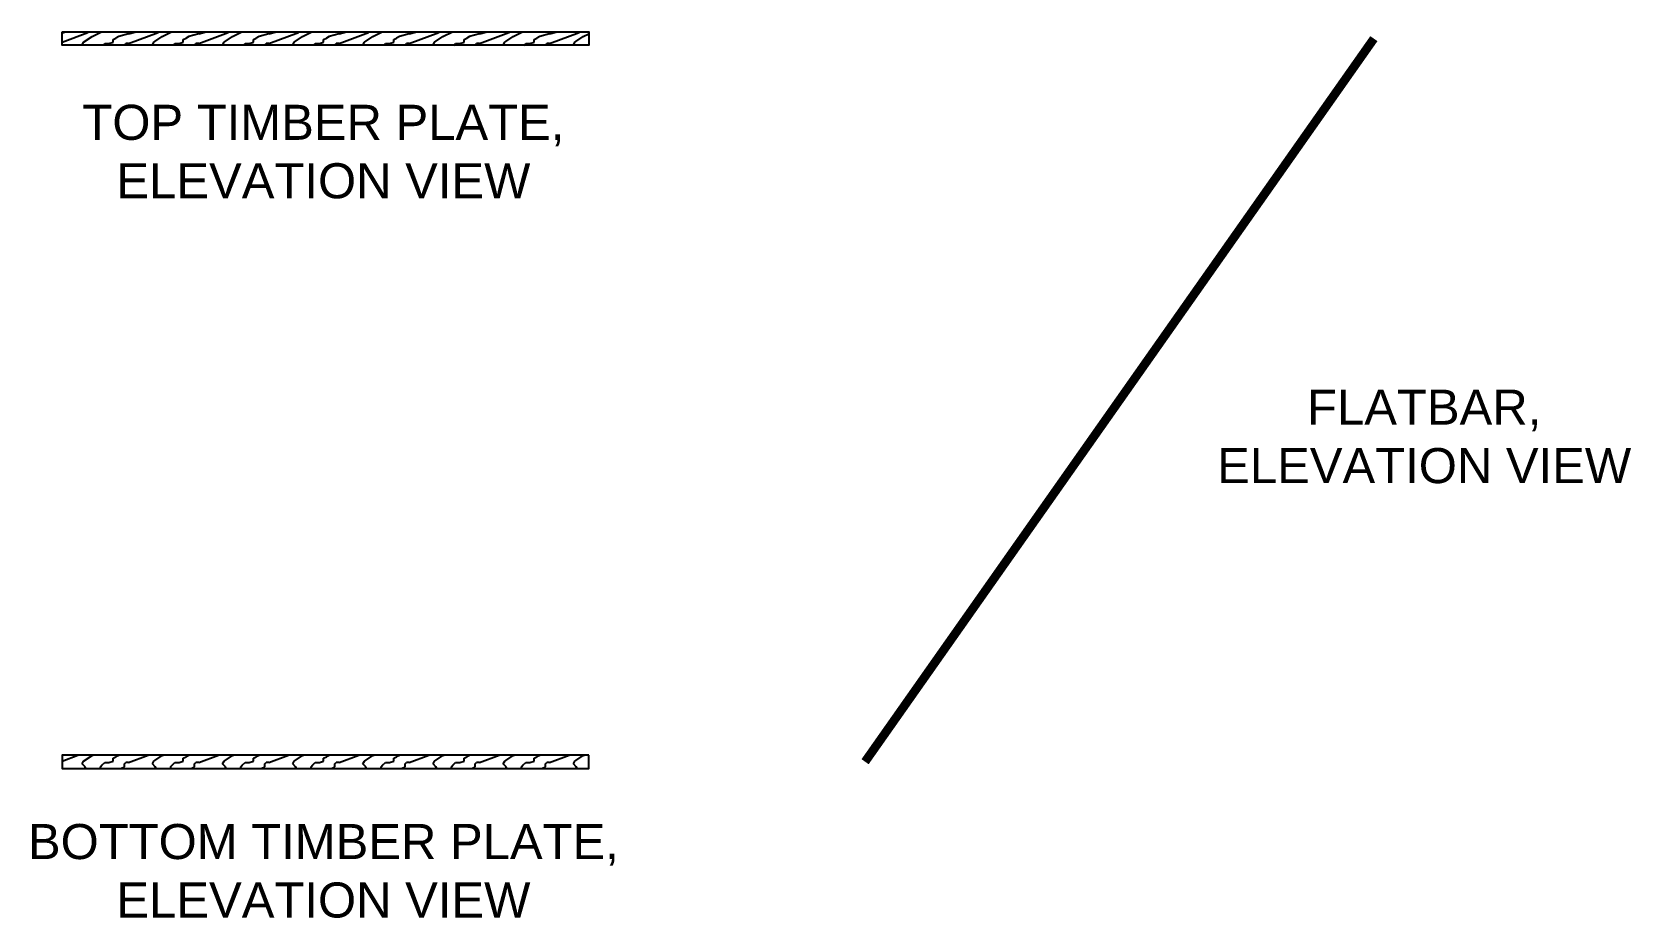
# Model space of a CAD drawing. Extents: x 6298 to 37851, y 8111 to 44134.
# Drawn here: x 12243 to 16800, y 8371 to 10898 of the extents above; entities that cross this region are included whole.
import ezdxf

# ---------------------------------------------------------------- set-up
doc = ezdxf.new("R2010")
doc.units = 0
doc.header["$MEASUREMENT"] = 0
for name, color, linetype in [('A-DIMENSIONS', 30, 'Continuous'), ('A-Hatch', 8, 'Continuous'), ('AR-Flatbar', 143, 'Continuous'), ('AR-Timber Plate', 3, 'Continuous')]:
    doc.layers.add(name, color=color, linetype=linetype)
doc.styles.get("Standard").update_dxf_attribs({"font": 'arial.ttf'})

msp = doc.modelspace()

# ---------------------------------------------------------------- hatches: boundary and pattern name
at = {"layer": 'A-Hatch'}
h = msp.add_hatch(dxfattribs=at)
h.set_pattern_fill('HWOD20E1', color=256, scale=4, pattern_type=2)
h.set_pattern_definition([(14.03624, (-147082.24, -20107.42), (2e-07, 200), [32.9848, -791.6363]), (14.03624, (-146882.24, -20107.42), (2e-07, 200), [32.9848, -791.6363]), (14.03624, (-146682.24, -20107.42), (2e-07, 200), [32.9848, -791.6363]), (14.03624, (-146482.24, -20107.42), (2e-07, 200), [32.9848, -791.6363]), (18.43495, (-147050.24, -20099.42), (3e-07, 200), [37.9473, -594.5082]), (18.43495, (-146850.24, -20099.42), (3e-07, 200), [37.9473, -594.5082]), (18.43495, (-146650.24, -20099.42), (3e-07, 200), [37.9473, -594.5082]), (21.80141, (-147014.24, -20087.42), (-5e-06, 200), [21.5407, -1055.4923]), (21.80141, (-146814.24, -20087.42), (-5e-06, 200), [21.5407, -1055.4923]), (21.80141, (-146614.24, -20087.42), (-5e-06, 200), [21.5407, -1055.4923]), (21.80141, (-146414.24, -20087.42), (-5e-06, 200), [21.5407, -1055.4923]), (21.80141, (-146214.24, -20087.42), (-5e-06, 200), [21.5407, -1055.4923]), (63.43495, (-146994.24, -20079.42), (-3e-06, 199.999995), [8.94427, -438.26932]), (90, (-146990.24, -20071.42), (-200, 1e-14), [8, -192]), (153.43495, (-146990.24, -20063.42), (1e-05, 200), [8.94427, -438.2693]), (153.43495, (-146790.24, -20063.42), (1e-05, 200), [8.94427, -438.2693]), (90, (-146998.24, -20059.42), (-200, 1e-14), [8, -192]), (45, (-146998.24, -20051.42), (1e-14, 200), [5.65685, -277.18585]), (45, (-146994.24, -20047.42), (1e-14, 200), [5.65685, -277.18585]), (90, (-146990.24, -20043.42), (-200, 1e-14), [4, -196]), (146.30994, (-146990.24, -20039.42), (-1e-05, 200), [14.4222, -706.68805]), (146.30994, (-146790.24, -20039.42), (-1e-05, 200), [14.4222, -706.68805]), (146.30994, (-146590.24, -20039.42), (-1e-05, 200), [14.4222, -706.68805]), (168.69008, (-147002.24, -20031.42), (-2e-05, 200), [20.3961, -999.4078]), (168.69008, (-146802.24, -20031.42), (-2e-05, 200), [20.3961, -999.4078]), (168.69008, (-146602.24, -20031.42), (-2e-05, 200), [20.3961, -999.4078]), (168.69008, (-146402.24, -20031.42), (-2e-05, 200), [20.3961, -999.4078]), (168.69008, (-146202.24, -20031.42), (-2e-05, 200), [20.3961, -999.4078]), (171.86989, (-147022.24, -20027.42), (2e-05, 200), [28.2843, -1385.9293]), (171.86989, (-146822.24, -20027.42), (2e-05, 200), [28.2843, -1385.9293]), (171.86989, (-146622.24, -20027.42), (2e-05, 200), [28.2843, -1385.9293]), (171.86989, (-146422.24, -20027.42), (2e-05, 200), [28.2843, -1385.9293]), (171.86989, (-146222.24, -20027.42), (2e-05, 200), [28.2843, -1385.9293]), (171.86989, (-146022.24, -20027.42), (2e-05, 200), [28.2843, -1385.9293]), (171.86989, (-145822.24, -20027.42), (2e-05, 200), [28.2843, -1385.9293]), (172.87498, (-147050.24, -20023.42), (-2e-06, 200), [32.249, -1580.2025]), (172.87498, (-146850.24, -20023.42), (-2e-06, 200), [32.249, -1580.2025]), (172.87498, (-146650.24, -20023.42), (-2e-06, 200), [32.249, -1580.2025]), (172.87498, (-146450.24, -20023.42), (-2e-06, 200), [32.249, -1580.2025]), (172.87498, (-146250.24, -20023.42), (-2e-06, 200), [32.249, -1580.2025]), (172.87498, (-146050.24, -20023.42), (-2e-06, 200), [32.249, -1580.2025]), (172.87498, (-145850.24, -20023.42), (-2e-06, 200), [32.249, -1580.2025]), (172.87498, (-145650.24, -20023.42), (-2e-06, 200), [32.249, -1580.2025]), (20.85446, (-147082.24, -20135.42), (-1e-06, 200), [89.889, -4404.552]), (20.85446, (-146882.24, -20135.42), (-1e-06, 200), [89.889, -4404.552]), (20.85446, (-146682.24, -20135.42), (-1e-06, 200), [89.889, -4404.552]), (20.85446, (-146482.24, -20135.42), (-1e-06, 200), [89.889, -4404.552]), (20.85446, (-146282.24, -20135.42), (-1e-06, 200), [89.889, -4404.552]), (20.85446, (-146082.24, -20135.42), (-1e-06, 200), [89.889, -4404.552]), (20.85446, (-145882.24, -20135.42), (-1e-06, 200), [89.889, -4404.552]), (20.85446, (-145682.24, -20135.42), (-1e-06, 200), [89.889, -4404.552]), (20.85446, (-145482.24, -20135.42), (-1e-06, 200), [89.889, -4404.552]), (20.85446, (-145282.24, -20135.42), (-1e-06, 200), [89.889, -4404.552]), (20.85446, (-145082.24, -20135.42), (-1e-06, 200), [89.889, -4404.552]), (20.85446, (-144882.24, -20135.42), (-1e-06, 200), [89.889, -4404.552]), (20.85446, (-144682.24, -20135.42), (-1e-06, 200), [89.889, -4404.552]), (20.85446, (-144482.24, -20135.42), (-1e-06, 200), [89.889, -4404.552]), (20.85446, (-144282.24, -20135.42), (-1e-06, 200), [89.889, -4404.552]), (20.85446, (-144082.24, -20135.42), (-1e-06, 200), [89.889, -4404.552]), (20.85446, (-143882.24, -20135.42), (-1e-06, 200), [89.889, -4404.552]), (20.85446, (-143682.24, -20135.42), (-1e-06, 200), [89.889, -4404.552]), (20.85446, (-143482.24, -20135.42), (-1e-06, 200), [89.889, -4404.552]), (20.85446, (-143282.24, -20135.42), (-1e-06, 200), [89.889, -4404.552]), (20.85446, (-143082.24, -20135.42), (-1e-06, 200), [89.889, -4404.552]), (23.96249, (-146998.24, -20103.42), (-7e-06, 200), [39.3954, -1930.376]), (23.96249, (-146798.24, -20103.42), (-7e-06, 200), [39.3954, -1930.376]), (23.96249, (-146598.24, -20103.42), (-7e-06, 200), [39.3954, -1930.376]), (23.96249, (-146398.24, -20103.42), (-7e-06, 200), [39.3954, -1930.376]), (23.96249, (-146198.24, -20103.42), (-7e-06, 200), [39.3954, -1930.376]), (23.96249, (-145998.24, -20103.42), (-7e-06, 200), [39.3954, -1930.376]), (23.96249, (-145798.24, -20103.42), (-7e-06, 200), [39.3954, -1930.376]), (23.96249, (-145598.24, -20103.42), (-7e-06, 200), [39.3954, -1930.376]), (23.96249, (-145398.24, -20103.42), (-7e-06, 200), [39.3954, -1930.376]), (63.43495, (-146962.24, -20087.42), (-3e-06, 199.999995), [8.94427, -438.26932]), (108.43495, (-146958.24, -20079.424), (-9e-06, 200.000005), [12.6491, -619.8064]), (108.43495, (-146962.24, -20067.424), (-9e-06, 200.000005), [12.6491, -619.8064]), (45, (-146966.24, -20055.42), (1e-14, 200), [16.97056, -265.87216]), (71.56505, (-146954.24, -20043.424), (6e-06, 200.000006), [12.6491, -619.8064]), (135, (-146950.24, -20031.42), (1e-14, 200), [11.3137, -271.529]), (143.1301, (-146958.24, -20023.42), (-5e-07, 200), [20, -980]), (143.1301, (-146758.24, -20023.42), (-5e-07, 200), [20, -980]), (143.1301, (-146558.24, -20023.42), (-5e-07, 200), [20, -980]), (143.1301, (-146358.24, -20023.42), (-5e-07, 200), [20, -980]), (170.53767, (-146974.24, -20011.42), (2e-05, 200), [24.331, -1192.2214]), (170.53767, (-146774.24, -20011.42), (2e-05, 200), [24.331, -1192.2214]), (170.53767, (-146574.24, -20011.42), (2e-05, 200), [24.331, -1192.2214]), (170.53767, (-146374.24, -20011.42), (2e-05, 200), [24.331, -1192.2214]), (170.53767, (-146174.24, -20011.42), (2e-05, 200), [24.331, -1192.2214]), (170.53767, (-145974.24, -20011.42), (2e-05, 200), [24.331, -1192.2214]), (161.56505, (-146998.24, -20007.42), (1e-05, 200), [37.9473, -594.5082]), (161.56505, (-146798.24, -20007.42), (1e-05, 200), [37.9473, -594.5082]), (161.56505, (-146598.24, -20007.42), (1e-05, 200), [37.9473, -594.5082]), (170.53767, (-147034.24, -19995.42), (2e-05, 200), [48.6621, -1167.8904]), (170.53767, (-146834.24, -19995.42), (2e-05, 200), [48.6621, -1167.8904]), (170.53767, (-146634.24, -19995.42), (2e-05, 200), [48.6621, -1167.8904]), (170.53767, (-146434.24, -19995.42), (2e-05, 200), [48.6621, -1167.8904]), (170.53767, (-146234.24, -19995.42), (2e-05, 200), [48.6621, -1167.8904]), (170.53767, (-146034.24, -19995.42), (2e-05, 200), [48.6621, -1167.8904]), (116.56505, (-147002.24, -20155.42), (-1e-05, 200.000006), [8.94427, -438.26932]), (135, (-147006.24, -20147.42), (1e-14, 200), [11.3137, -271.529]), (63.43495, (-147014.24, -20139.42), (-3e-06, 199.999995), [8.94427, -438.26932]), (33.69007, (-147010.24, -20131.42), (7e-06, 200), [28.8444, -692.2659]), (33.69007, (-146810.24, -20131.42), (7e-06, 200), [28.8444, -692.2659]), (33.69007, (-146610.24, -20131.42), (7e-06, 200), [28.8444, -692.2659]), (26.56505, (-146986.24, -20115.42), (4e-06, 200), [35.7771, -411.4365]), (26.56505, (-146786.24, -20115.42), (4e-06, 200), [35.7771, -411.4365]), (15.9454, (-146954.24, -20099.42), (-3e-07, 200), [29.1204, -1426.9015]), (15.9454, (-146754.24, -20099.42), (-3e-07, 200), [29.1204, -1426.9015]), (15.9454, (-146554.24, -20099.42), (-3e-07, 200), [29.1204, -1426.9015]), (15.9454, (-146354.24, -20099.42), (-3e-07, 200), [29.1204, -1426.9015]), (15.9454, (-146154.24, -20099.42), (-3e-07, 200), [29.1204, -1426.9015]), (15.9454, (-145954.24, -20099.42), (-3e-07, 200), [29.1204, -1426.9015]), (15.9454, (-145754.24, -20099.42), (-3e-07, 200), [29.1204, -1426.9015]), (8.1301, (-146926.24, -20091.42), (5e-07, 200), [28.2843, -1385.9293]), (8.1301, (-146726.24, -20091.42), (5e-07, 200), [28.2843, -1385.9293]), (8.1301, (-146526.24, -20091.42), (5e-07, 200), [28.2843, -1385.9293]), (8.1301, (-146326.24, -20091.42), (5e-07, 200), [28.2843, -1385.9293]), (8.1301, (-146126.24, -20091.42), (5e-07, 200), [28.2843, -1385.9293]), (8.1301, (-145926.24, -20091.42), (5e-07, 200), [28.2843, -1385.9293]), (8.1301, (-145726.24, -20091.42), (5e-07, 200), [28.2843, -1385.9293]), (14.03624, (-146898.24, -20087.42), (2e-07, 200), [16.4924, -808.1287]), (14.03624, (-146698.24, -20087.42), (2e-07, 200), [16.4924, -808.1287]), (14.03624, (-146498.24, -20087.42), (2e-07, 200), [16.4924, -808.1287]), (14.03624, (-146298.24, -20087.42), (2e-07, 200), [16.4924, -808.1287]), (270, (-147002.24, -20155.42), (200, 1e-14), [4, -196]), (164.74489, (-146882.24, -20019.42), (-4e-06, 200), [45.607, -2234.744]), (164.74489, (-146682.24, -20019.42), (-4e-06, 200), [45.607, -2234.744]), (164.74489, (-146482.24, -20019.42), (-4e-06, 200), [45.607, -2234.744]), (164.74489, (-146282.24, -20019.42), (-4e-06, 200), [45.607, -2234.744]), (164.74489, (-146082.24, -20019.42), (-4e-06, 200), [45.607, -2234.744]), (164.74489, (-145882.24, -20019.42), (-4e-06, 200), [45.607, -2234.744]), (164.74489, (-145682.24, -20019.42), (-4e-06, 200), [45.607, -2234.744]), (164.74489, (-145482.24, -20019.42), (-4e-06, 200), [45.607, -2234.744]), (164.74489, (-145282.24, -20019.42), (-4e-06, 200), [45.607, -2234.744]), (164.74489, (-145082.24, -20019.42), (-4e-06, 200), [45.607, -2234.744]), (164.74489, (-144882.24, -20019.42), (-4e-06, 200), [45.607, -2234.744]), (159.44395, (-146926.24, -20007.42), (-2e-05, 200), [34.176, -1674.6248]), (159.44395, (-146726.24, -20007.42), (-2e-05, 200), [34.176, -1674.6248]), (159.44395, (-146526.24, -20007.42), (-2e-05, 200), [34.176, -1674.6248]), (159.44395, (-146326.24, -20007.42), (-2e-05, 200), [34.176, -1674.6248]), (159.44395, (-146126.24, -20007.42), (-2e-05, 200), [34.176, -1674.6248]), (159.44395, (-145926.24, -20007.42), (-2e-05, 200), [34.176, -1674.6248]), (159.44395, (-145726.24, -20007.42), (-2e-05, 200), [34.176, -1674.6248]), (159.44395, (-145526.24, -20007.42), (-2e-05, 200), [34.176, -1674.6248]), (135, (-146958.24, -19995.42), (1e-14, 200), [11.3137, -271.529]), (90, (-146966.24, -19987.42), (-200, 1e-14), [8, -192]), (63.43495, (-146966.24, -19979.42), (-3e-06, 199.999995), [8.94427, -438.26932]), (90, (-146962.24, -19971.42), (-200, 1e-14), [8, -192]), (90, (-146962.24, -19963.42), (-200, 1e-14), [4, -196]), (9.46232, (-147082.24, -20083.42), (2e-06, 200), [24.331, -1192.2214]), (9.46232, (-146882.24, -20083.42), (2e-06, 200), [24.331, -1192.2214]), (9.46232, (-146682.24, -20083.42), (2e-06, 200), [24.331, -1192.2214]), (9.46232, (-146482.24, -20083.42), (2e-06, 200), [24.331, -1192.2214]), (9.46232, (-146282.24, -20083.42), (2e-06, 200), [24.331, -1192.2214]), (9.46232, (-146082.24, -20083.42), (2e-06, 200), [24.331, -1192.2214]), (21.80141, (-147058.24, -20079.42), (-5e-06, 200), [21.5407, -1055.4923]), (21.80141, (-146858.24, -20079.42), (-5e-06, 200), [21.5407, -1055.4923]), (21.80141, (-146658.24, -20079.42), (-5e-06, 200), [21.5407, -1055.4923]), (21.80141, (-146458.24, -20079.42), (-5e-06, 200), [21.5407, -1055.4923]), (21.80141, (-146258.24, -20079.42), (-5e-06, 200), [21.5407, -1055.4923]), (45, (-147038.24, -20071.42), (1e-14, 200), [11.3137, -271.529]), (108.43495, (-147030.24, -20063.424), (-9e-06, 200.000005), [12.6491, -619.8064]), (153.43495, (-147034.24, -20051.42), (1e-05, 200), [17.88854, -429.32504]), (153.43495, (-146834.24, -20051.42), (1e-05, 200), [17.88854, -429.32504]), (165.96376, (-147050.24, -20043.42), (5e-06, 200), [16.4924, -808.1287]), (165.96376, (-146850.24, -20043.42), (5e-06, 200), [16.4924, -808.1287]), (165.96376, (-146650.24, -20043.42), (5e-06, 200), [16.4924, -808.1287]), (165.96376, (-146450.24, -20043.42), (5e-06, 200), [16.4924, -808.1287]), (165.96376, (-147066.24, -20039.42), (5e-06, 200), [16.4924, -808.1287]), (165.96376, (-146866.24, -20039.42), (5e-06, 200), [16.4924, -808.1287]), (165.96376, (-146666.24, -20039.42), (5e-06, 200), [16.4924, -808.1287]), (165.96376, (-146466.24, -20039.42), (5e-06, 200), [16.4924, -808.1287]), (158.19859, (-146882.24, -19987.42), (-2e-05, 200), [21.5407, -1055.4923]), (158.19859, (-146682.24, -19987.42), (-2e-05, 200), [21.5407, -1055.4923]), (158.19859, (-146482.24, -19987.42), (-2e-05, 200), [21.5407, -1055.4923]), (158.19859, (-146282.24, -19987.42), (-2e-05, 200), [21.5407, -1055.4923]), (158.19859, (-146082.24, -19987.42), (-2e-05, 200), [21.5407, -1055.4923]), (153.43495, (-146902.24, -19979.42), (1e-05, 200), [8.94427, -438.2693]), (153.43495, (-146702.24, -19979.42), (1e-05, 200), [8.94427, -438.2693]), (135, (-146910.24, -19975.42), (1e-14, 200), [11.3137, -271.529]), (90, (-146918.24, -19967.42), (-200, 1e-14), [4, -196]), (45, (-146918.24, -19963.42), (1e-14, 200), [5.65685, -277.18585]), (165.96376, (-146882.24, -20035.42), (5e-06, 200), [32.9848, -791.6363]), (165.96376, (-146682.24, -20035.42), (5e-06, 200), [32.9848, -791.6363]), (165.96376, (-146482.24, -20035.42), (5e-06, 200), [32.9848, -791.6363]), (165.96376, (-146282.24, -20035.42), (5e-06, 200), [32.9848, -791.6363]), (161.56505, (-146914.24, -20027.42), (1e-05, 200), [25.2982, -607.1573]), (161.56505, (-146714.24, -20027.42), (1e-05, 200), [25.2982, -607.1573]), (161.56505, (-146514.24, -20027.42), (1e-05, 200), [25.2982, -607.1573]), (149.03624, (-146938.24, -20019.42), (1e-05, 200), [23.3238, -1142.8666]), (149.03624, (-146738.24, -20019.42), (1e-05, 200), [23.3238, -1142.8666]), (149.03624, (-146538.24, -20019.42), (1e-05, 200), [23.3238, -1142.8666]), (149.03624, (-146338.24, -20019.42), (1e-05, 200), [23.3238, -1142.8666]), (149.03624, (-146138.24, -20019.42), (1e-05, 200), [23.3238, -1142.8666]), (153.43495, (-146958.24, -20007.42), (1e-05, 200), [26.8328, -420.38077]), (153.43495, (-146758.24, -20007.42), (1e-05, 200), [26.8328, -420.38077]), (135, (-146982.24, -19995.42), (1e-14, 200), [11.3137, -271.529]), (153.43495, (-146990.24, -19987.42), (1e-05, 200), [8.94427, -438.2693]), (153.43495, (-146790.24, -19987.42), (1e-05, 200), [8.94427, -438.2693]), (108.43495, (-146998.24, -19983.424), (-9e-06, 200.000005), [12.6491, -619.8064]), (90, (-147002.24, -19971.42), (-200, 1e-14), [12, -188]), (195.94539, (-146882.24, -20107.42), (2e-05, 200), [29.1204, -1426.9015]), (195.94539, (-146682.24, -20107.42), (2e-05, 200), [29.1204, -1426.9015]), (195.94539, (-146482.24, -20107.42), (2e-05, 200), [29.1204, -1426.9015]), (195.94539, (-146282.24, -20107.42), (2e-05, 200), [29.1204, -1426.9015]), (195.94539, (-146082.24, -20107.42), (2e-05, 200), [29.1204, -1426.9015]), (195.94539, (-145882.24, -20107.42), (2e-05, 200), [29.1204, -1426.9015]), (195.94539, (-145682.24, -20107.42), (2e-05, 200), [29.1204, -1426.9015]), (206.56506, (-146910.24, -20115.42), (-3e-05, 200), [8.94427, -438.2693]), (206.56506, (-146710.24, -20115.42), (-3e-05, 200), [8.94427, -438.2693]), (180, (-146882.24, -20135.42), (-2e-14, -200), [8, -192]), (90, (-146962.24, -20159.42), (-200, 1e-14), [12, -188]), (45, (-146962.24, -20147.42), (1e-14, 200), [5.65685, -277.18585]), (45, (-146958.24, -20143.42), (1e-14, 200), [11.3137, -271.529]), (0, (-146950.24, -20135.42), (0, 200), [12, -188]), (18.43495, (-146938.24, -20135.42), (3e-07, 200), [12.6491, -619.8064]), (18.43495, (-146738.24, -20135.42), (3e-07, 200), [12.6491, -619.8064]), (18.43495, (-146538.24, -20135.42), (3e-07, 200), [12.6491, -619.8064]), (90, (-146926.24, -20131.42), (-200, 1e-14), [8, -192]), (26.56505, (-146926.24, -20123.42), (4e-06, 200), [8.94427, -438.2693]), (26.56505, (-146726.24, -20123.42), (4e-06, 200), [8.94427, -438.2693]), (45, (-146914.24, -20159.42), (1e-14, 200), [5.65685, -277.18585]), (26.56505, (-146910.24, -20155.42), (4e-06, 200), [8.94427, -438.2693]), (26.56505, (-146710.24, -20155.42), (4e-06, 200), [8.94427, -438.2693]), (26.56505, (-146902.24, -20151.42), (4e-06, 200), [8.94427, -438.2693]), (26.56505, (-146702.24, -20151.42), (4e-06, 200), [8.94427, -438.2693]), (90, (-146894.24, -20147.42), (-200, 1e-14), [4, -196]), (90, (-146894.24, -20143.42), (-200, 1e-14), [4, -196]), (45, (-146894.24, -20139.42), (1e-14, 200), [5.65685, -277.18585])])
h.paths.add_polyline_path([(13829.3, 10859.9), (12328.8, 10860), (12328.8, 10898), (13829.3, 10898.1)])
h = msp.add_hatch(dxfattribs=at)
h.set_pattern_fill('HWOD20E1', color=256, scale=4, pattern_type=2)
h.set_pattern_definition([(14.03624, (-147082.24, -22157.41), (2e-07, 200), [32.9848, -791.6363]), (14.03624, (-146882.24, -22157.41), (2e-07, 200), [32.9848, -791.6363]), (14.03624, (-146682.24, -22157.41), (2e-07, 200), [32.9848, -791.6363]), (14.03624, (-146482.24, -22157.41), (2e-07, 200), [32.9848, -791.6363]), (18.43495, (-147050.24, -22149.41), (3e-07, 200), [37.9473, -594.5082]), (18.43495, (-146850.24, -22149.41), (3e-07, 200), [37.9473, -594.5082]), (18.43495, (-146650.24, -22149.41), (3e-07, 200), [37.9473, -594.5082]), (21.80141, (-147014.24, -22137.41), (-5e-06, 200), [21.5407, -1055.4923]), (21.80141, (-146814.24, -22137.41), (-5e-06, 200), [21.5407, -1055.4923]), (21.80141, (-146614.24, -22137.41), (-5e-06, 200), [21.5407, -1055.4923]), (21.80141, (-146414.24, -22137.41), (-5e-06, 200), [21.5407, -1055.4923]), (21.80141, (-146214.24, -22137.41), (-5e-06, 200), [21.5407, -1055.4923]), (63.43495, (-146994.24, -22129.41), (-3e-06, 199.999995), [8.94427, -438.26932]), (90, (-146990.24, -22121.41), (-200, 1e-14), [8, -192]), (153.43495, (-146990.24, -22113.41), (1e-05, 200), [8.94427, -438.2693]), (153.43495, (-146790.24, -22113.41), (1e-05, 200), [8.94427, -438.2693]), (90, (-146998.24, -22109.41), (-200, 1e-14), [8, -192]), (45, (-146998.24, -22101.41), (1e-14, 200), [5.65685, -277.18585]), (45, (-146994.24, -22097.41), (1e-14, 200), [5.65685, -277.18585]), (90, (-146990.24, -22093.41), (-200, 1e-14), [4, -196]), (146.30994, (-146990.24, -22089.41), (-1e-05, 200), [14.4222, -706.68805]), (146.30994, (-146790.24, -22089.41), (-1e-05, 200), [14.4222, -706.68805]), (146.30994, (-146590.24, -22089.41), (-1e-05, 200), [14.4222, -706.68805]), (168.69008, (-147002.24, -22081.41), (-2e-05, 200), [20.3961, -999.4078]), (168.69008, (-146802.24, -22081.41), (-2e-05, 200), [20.3961, -999.4078]), (168.69008, (-146602.24, -22081.41), (-2e-05, 200), [20.3961, -999.4078]), (168.69008, (-146402.24, -22081.41), (-2e-05, 200), [20.3961, -999.4078]), (168.69008, (-146202.24, -22081.41), (-2e-05, 200), [20.3961, -999.4078]), (171.86989, (-147022.24, -22077.41), (2e-05, 200), [28.2843, -1385.9293]), (171.86989, (-146822.24, -22077.41), (2e-05, 200), [28.2843, -1385.9293]), (171.86989, (-146622.24, -22077.41), (2e-05, 200), [28.2843, -1385.9293]), (171.86989, (-146422.24, -22077.41), (2e-05, 200), [28.2843, -1385.9293]), (171.86989, (-146222.24, -22077.41), (2e-05, 200), [28.2843, -1385.9293]), (171.86989, (-146022.24, -22077.41), (2e-05, 200), [28.2843, -1385.9293]), (171.86989, (-145822.24, -22077.41), (2e-05, 200), [28.2843, -1385.9293]), (172.87498, (-147050.24, -22073.41), (-2e-06, 200), [32.249, -1580.2025]), (172.87498, (-146850.24, -22073.41), (-2e-06, 200), [32.249, -1580.2025]), (172.87498, (-146650.24, -22073.41), (-2e-06, 200), [32.249, -1580.2025]), (172.87498, (-146450.24, -22073.41), (-2e-06, 200), [32.249, -1580.2025]), (172.87498, (-146250.24, -22073.41), (-2e-06, 200), [32.249, -1580.2025]), (172.87498, (-146050.24, -22073.41), (-2e-06, 200), [32.249, -1580.2025]), (172.87498, (-145850.24, -22073.41), (-2e-06, 200), [32.249, -1580.2025]), (172.87498, (-145650.24, -22073.41), (-2e-06, 200), [32.249, -1580.2025]), (20.85446, (-147082.24, -22185.41), (-1e-06, 200), [89.889, -4404.552]), (20.85446, (-146882.24, -22185.41), (-1e-06, 200), [89.889, -4404.552]), (20.85446, (-146682.24, -22185.41), (-1e-06, 200), [89.889, -4404.552]), (20.85446, (-146482.24, -22185.41), (-1e-06, 200), [89.889, -4404.552]), (20.85446, (-146282.24, -22185.41), (-1e-06, 200), [89.889, -4404.552]), (20.85446, (-146082.24, -22185.41), (-1e-06, 200), [89.889, -4404.552]), (20.85446, (-145882.24, -22185.41), (-1e-06, 200), [89.889, -4404.552]), (20.85446, (-145682.24, -22185.41), (-1e-06, 200), [89.889, -4404.552]), (20.85446, (-145482.24, -22185.41), (-1e-06, 200), [89.889, -4404.552]), (20.85446, (-145282.24, -22185.41), (-1e-06, 200), [89.889, -4404.552]), (20.85446, (-145082.24, -22185.41), (-1e-06, 200), [89.889, -4404.552]), (20.85446, (-144882.24, -22185.41), (-1e-06, 200), [89.889, -4404.552]), (20.85446, (-144682.24, -22185.41), (-1e-06, 200), [89.889, -4404.552]), (20.85446, (-144482.24, -22185.41), (-1e-06, 200), [89.889, -4404.552]), (20.85446, (-144282.24, -22185.41), (-1e-06, 200), [89.889, -4404.552]), (20.85446, (-144082.24, -22185.41), (-1e-06, 200), [89.889, -4404.552]), (20.85446, (-143882.24, -22185.41), (-1e-06, 200), [89.889, -4404.552]), (20.85446, (-143682.24, -22185.41), (-1e-06, 200), [89.889, -4404.552]), (20.85446, (-143482.24, -22185.41), (-1e-06, 200), [89.889, -4404.552]), (20.85446, (-143282.24, -22185.41), (-1e-06, 200), [89.889, -4404.552]), (20.85446, (-143082.24, -22185.41), (-1e-06, 200), [89.889, -4404.552]), (23.96249, (-146998.24, -22153.41), (-7e-06, 200), [39.3954, -1930.376]), (23.96249, (-146798.24, -22153.41), (-7e-06, 200), [39.3954, -1930.376]), (23.96249, (-146598.24, -22153.41), (-7e-06, 200), [39.3954, -1930.376]), (23.96249, (-146398.24, -22153.41), (-7e-06, 200), [39.3954, -1930.376]), (23.96249, (-146198.24, -22153.41), (-7e-06, 200), [39.3954, -1930.376]), (23.96249, (-145998.24, -22153.41), (-7e-06, 200), [39.3954, -1930.376]), (23.96249, (-145798.24, -22153.41), (-7e-06, 200), [39.3954, -1930.376]), (23.96249, (-145598.24, -22153.41), (-7e-06, 200), [39.3954, -1930.376]), (23.96249, (-145398.24, -22153.41), (-7e-06, 200), [39.3954, -1930.376]), (63.43495, (-146962.24, -22137.41), (-3e-06, 199.999995), [8.94427, -438.26932]), (108.43495, (-146958.24, -22129.41), (-9e-06, 200.000005), [12.6491, -619.8064]), (108.43495, (-146962.24, -22117.41), (-9e-06, 200.000005), [12.6491, -619.8064]), (45, (-146966.24, -22105.41), (1e-14, 200), [16.97056, -265.87216]), (71.56505, (-146954.24, -22093.41), (6e-06, 200.000006), [12.6491, -619.8064]), (135, (-146950.24, -22081.41), (1e-14, 200), [11.3137, -271.529]), (143.1301, (-146958.24, -22073.41), (-5e-07, 200), [20, -980]), (143.1301, (-146758.24, -22073.41), (-5e-07, 200), [20, -980]), (143.1301, (-146558.24, -22073.41), (-5e-07, 200), [20, -980]), (143.1301, (-146358.24, -22073.41), (-5e-07, 200), [20, -980]), (170.53767, (-146974.24, -22061.41), (2e-05, 200), [24.331, -1192.2214]), (170.53767, (-146774.24, -22061.41), (2e-05, 200), [24.331, -1192.2214]), (170.53767, (-146574.24, -22061.41), (2e-05, 200), [24.331, -1192.2214]), (170.53767, (-146374.24, -22061.41), (2e-05, 200), [24.331, -1192.2214]), (170.53767, (-146174.24, -22061.41), (2e-05, 200), [24.331, -1192.2214]), (170.53767, (-145974.24, -22061.41), (2e-05, 200), [24.331, -1192.2214]), (161.56505, (-146998.24, -22057.41), (1e-05, 200), [37.9473, -594.5082]), (161.56505, (-146798.24, -22057.41), (1e-05, 200), [37.9473, -594.5082]), (161.56505, (-146598.24, -22057.41), (1e-05, 200), [37.9473, -594.5082]), (170.53767, (-147034.24, -22045.41), (2e-05, 200), [48.6621, -1167.8904]), (170.53767, (-146834.24, -22045.41), (2e-05, 200), [48.6621, -1167.8904]), (170.53767, (-146634.24, -22045.41), (2e-05, 200), [48.6621, -1167.8904]), (170.53767, (-146434.24, -22045.41), (2e-05, 200), [48.6621, -1167.8904]), (170.53767, (-146234.24, -22045.41), (2e-05, 200), [48.6621, -1167.8904]), (170.53767, (-146034.24, -22045.41), (2e-05, 200), [48.6621, -1167.8904]), (116.56505, (-147002.24, -22205.41), (-1e-05, 200.000006), [8.94427, -438.26932]), (135, (-147006.24, -22197.41), (1e-14, 200), [11.3137, -271.529]), (63.43495, (-147014.24, -22189.41), (-3e-06, 199.999995), [8.94427, -438.26932]), (33.69007, (-147010.24, -22181.41), (7e-06, 200), [28.8444, -692.2659]), (33.69007, (-146810.24, -22181.41), (7e-06, 200), [28.8444, -692.2659]), (33.69007, (-146610.24, -22181.41), (7e-06, 200), [28.8444, -692.2659]), (26.56505, (-146986.24, -22165.41), (4e-06, 200), [35.7771, -411.4365]), (26.56505, (-146786.24, -22165.41), (4e-06, 200), [35.7771, -411.4365]), (15.9454, (-146954.24, -22149.41), (-3e-07, 200), [29.1204, -1426.9015]), (15.9454, (-146754.24, -22149.41), (-3e-07, 200), [29.1204, -1426.9015]), (15.9454, (-146554.24, -22149.41), (-3e-07, 200), [29.1204, -1426.9015]), (15.9454, (-146354.24, -22149.41), (-3e-07, 200), [29.1204, -1426.9015]), (15.9454, (-146154.24, -22149.41), (-3e-07, 200), [29.1204, -1426.9015]), (15.9454, (-145954.24, -22149.41), (-3e-07, 200), [29.1204, -1426.9015]), (15.9454, (-145754.24, -22149.41), (-3e-07, 200), [29.1204, -1426.9015]), (8.1301, (-146926.24, -22141.41), (5e-07, 200), [28.2843, -1385.9293]), (8.1301, (-146726.24, -22141.41), (5e-07, 200), [28.2843, -1385.9293]), (8.1301, (-146526.24, -22141.41), (5e-07, 200), [28.2843, -1385.9293]), (8.1301, (-146326.24, -22141.41), (5e-07, 200), [28.2843, -1385.9293]), (8.1301, (-146126.24, -22141.41), (5e-07, 200), [28.2843, -1385.9293]), (8.1301, (-145926.24, -22141.41), (5e-07, 200), [28.2843, -1385.9293]), (8.1301, (-145726.24, -22141.41), (5e-07, 200), [28.2843, -1385.9293]), (14.03624, (-146898.24, -22137.41), (2e-07, 200), [16.4924, -808.1287]), (14.03624, (-146698.24, -22137.41), (2e-07, 200), [16.4924, -808.1287]), (14.03624, (-146498.24, -22137.41), (2e-07, 200), [16.4924, -808.1287]), (14.03624, (-146298.24, -22137.41), (2e-07, 200), [16.4924, -808.1287]), (270, (-147002.24, -22205.41), (200, 1e-14), [4, -196]), (164.74489, (-146882.24, -22069.41), (-4e-06, 200), [45.607, -2234.744]), (164.74489, (-146682.24, -22069.41), (-4e-06, 200), [45.607, -2234.744]), (164.74489, (-146482.24, -22069.41), (-4e-06, 200), [45.607, -2234.744]), (164.74489, (-146282.24, -22069.41), (-4e-06, 200), [45.607, -2234.744]), (164.74489, (-146082.24, -22069.41), (-4e-06, 200), [45.607, -2234.744]), (164.74489, (-145882.24, -22069.41), (-4e-06, 200), [45.607, -2234.744]), (164.74489, (-145682.24, -22069.41), (-4e-06, 200), [45.607, -2234.744]), (164.74489, (-145482.24, -22069.41), (-4e-06, 200), [45.607, -2234.744]), (164.74489, (-145282.24, -22069.41), (-4e-06, 200), [45.607, -2234.744]), (164.74489, (-145082.24, -22069.41), (-4e-06, 200), [45.607, -2234.744]), (164.74489, (-144882.24, -22069.41), (-4e-06, 200), [45.607, -2234.744]), (159.44395, (-146926.24, -22057.41), (-2e-05, 200), [34.176, -1674.6248]), (159.44395, (-146726.24, -22057.41), (-2e-05, 200), [34.176, -1674.6248]), (159.44395, (-146526.24, -22057.41), (-2e-05, 200), [34.176, -1674.6248]), (159.44395, (-146326.24, -22057.41), (-2e-05, 200), [34.176, -1674.6248]), (159.44395, (-146126.24, -22057.41), (-2e-05, 200), [34.176, -1674.6248]), (159.44395, (-145926.24, -22057.41), (-2e-05, 200), [34.176, -1674.6248]), (159.44395, (-145726.24, -22057.41), (-2e-05, 200), [34.176, -1674.6248]), (159.44395, (-145526.24, -22057.41), (-2e-05, 200), [34.176, -1674.6248]), (135, (-146958.24, -22045.41), (1e-14, 200), [11.3137, -271.529]), (90, (-146966.24, -22037.41), (-200, 1e-14), [8, -192]), (63.43495, (-146966.24, -22029.41), (-3e-06, 199.999995), [8.94427, -438.26932]), (90, (-146962.24, -22021.41), (-200, 1e-14), [8, -192]), (90, (-146962.24, -22013.41), (-200, 1e-14), [4, -196]), (9.46232, (-147082.24, -22133.41), (2e-06, 200), [24.331, -1192.2214]), (9.46232, (-146882.24, -22133.41), (2e-06, 200), [24.331, -1192.2214]), (9.46232, (-146682.24, -22133.41), (2e-06, 200), [24.331, -1192.2214]), (9.46232, (-146482.24, -22133.41), (2e-06, 200), [24.331, -1192.2214]), (9.46232, (-146282.24, -22133.41), (2e-06, 200), [24.331, -1192.2214]), (9.46232, (-146082.24, -22133.41), (2e-06, 200), [24.331, -1192.2214]), (21.80141, (-147058.24, -22129.41), (-5e-06, 200), [21.5407, -1055.4923]), (21.80141, (-146858.24, -22129.41), (-5e-06, 200), [21.5407, -1055.4923]), (21.80141, (-146658.24, -22129.41), (-5e-06, 200), [21.5407, -1055.4923]), (21.80141, (-146458.24, -22129.41), (-5e-06, 200), [21.5407, -1055.4923]), (21.80141, (-146258.24, -22129.41), (-5e-06, 200), [21.5407, -1055.4923]), (45, (-147038.24, -22121.41), (1e-14, 200), [11.3137, -271.529]), (108.43495, (-147030.24, -22113.41), (-9e-06, 200.000005), [12.6491, -619.8064]), (153.43495, (-147034.24, -22101.41), (1e-05, 200), [17.88854, -429.32504]), (153.43495, (-146834.24, -22101.41), (1e-05, 200), [17.88854, -429.32504]), (165.96376, (-147050.24, -22093.41), (5e-06, 200), [16.4924, -808.1287]), (165.96376, (-146850.24, -22093.41), (5e-06, 200), [16.4924, -808.1287]), (165.96376, (-146650.24, -22093.41), (5e-06, 200), [16.4924, -808.1287]), (165.96376, (-146450.24, -22093.41), (5e-06, 200), [16.4924, -808.1287]), (165.96376, (-147066.24, -22089.41), (5e-06, 200), [16.4924, -808.1287]), (165.96376, (-146866.24, -22089.41), (5e-06, 200), [16.4924, -808.1287]), (165.96376, (-146666.24, -22089.41), (5e-06, 200), [16.4924, -808.1287]), (165.96376, (-146466.24, -22089.41), (5e-06, 200), [16.4924, -808.1287]), (158.19859, (-146882.24, -22037.41), (-2e-05, 200), [21.5407, -1055.4923]), (158.19859, (-146682.24, -22037.41), (-2e-05, 200), [21.5407, -1055.4923]), (158.19859, (-146482.24, -22037.41), (-2e-05, 200), [21.5407, -1055.4923]), (158.19859, (-146282.24, -22037.41), (-2e-05, 200), [21.5407, -1055.4923]), (158.19859, (-146082.24, -22037.41), (-2e-05, 200), [21.5407, -1055.4923]), (153.43495, (-146902.24, -22029.41), (1e-05, 200), [8.94427, -438.2693]), (153.43495, (-146702.24, -22029.41), (1e-05, 200), [8.94427, -438.2693]), (135, (-146910.24, -22025.41), (1e-14, 200), [11.3137, -271.529]), (90, (-146918.24, -22017.41), (-200, 1e-14), [4, -196]), (45, (-146918.24, -22013.41), (1e-14, 200), [5.65685, -277.18585]), (165.96376, (-146882.24, -22085.41), (5e-06, 200), [32.9848, -791.6363]), (165.96376, (-146682.24, -22085.41), (5e-06, 200), [32.9848, -791.6363]), (165.96376, (-146482.24, -22085.41), (5e-06, 200), [32.9848, -791.6363]), (165.96376, (-146282.24, -22085.41), (5e-06, 200), [32.9848, -791.6363]), (161.56505, (-146914.24, -22077.41), (1e-05, 200), [25.2982, -607.1573]), (161.56505, (-146714.24, -22077.41), (1e-05, 200), [25.2982, -607.1573]), (161.56505, (-146514.24, -22077.41), (1e-05, 200), [25.2982, -607.1573]), (149.03624, (-146938.24, -22069.41), (1e-05, 200), [23.3238, -1142.8666]), (149.03624, (-146738.24, -22069.41), (1e-05, 200), [23.3238, -1142.8666]), (149.03624, (-146538.24, -22069.41), (1e-05, 200), [23.3238, -1142.8666]), (149.03624, (-146338.24, -22069.41), (1e-05, 200), [23.3238, -1142.8666]), (149.03624, (-146138.24, -22069.41), (1e-05, 200), [23.3238, -1142.8666]), (153.43495, (-146958.24, -22057.41), (1e-05, 200), [26.8328, -420.38077]), (153.43495, (-146758.24, -22057.41), (1e-05, 200), [26.8328, -420.38077]), (135, (-146982.24, -22045.41), (1e-14, 200), [11.3137, -271.529]), (153.43495, (-146990.24, -22037.41), (1e-05, 200), [8.94427, -438.2693]), (153.43495, (-146790.24, -22037.41), (1e-05, 200), [8.94427, -438.2693]), (108.43495, (-146998.24, -22033.41), (-9e-06, 200.000005), [12.6491, -619.8064]), (90, (-147002.24, -22021.41), (-200, 1e-14), [12, -188]), (195.94539, (-146882.24, -22157.41), (2e-05, 200), [29.1204, -1426.9015]), (195.94539, (-146682.24, -22157.41), (2e-05, 200), [29.1204, -1426.9015]), (195.94539, (-146482.24, -22157.41), (2e-05, 200), [29.1204, -1426.9015]), (195.94539, (-146282.24, -22157.41), (2e-05, 200), [29.1204, -1426.9015]), (195.94539, (-146082.24, -22157.41), (2e-05, 200), [29.1204, -1426.9015]), (195.94539, (-145882.24, -22157.41), (2e-05, 200), [29.1204, -1426.9015]), (195.94539, (-145682.24, -22157.41), (2e-05, 200), [29.1204, -1426.9015]), (206.56506, (-146910.24, -22165.41), (-3e-05, 200), [8.94427, -438.2693]), (206.56506, (-146710.24, -22165.41), (-3e-05, 200), [8.94427, -438.2693]), (180, (-146882.24, -22185.41), (-2e-14, -200), [8, -192]), (90, (-146962.24, -22209.41), (-200, 1e-14), [12, -188]), (45, (-146962.24, -22197.41), (1e-14, 200), [5.65685, -277.18585]), (45, (-146958.24, -22193.41), (1e-14, 200), [11.3137, -271.529]), (0, (-146950.24, -22185.41), (0, 200), [12, -188]), (18.43495, (-146938.24, -22185.41), (3e-07, 200), [12.6491, -619.8064]), (18.43495, (-146738.24, -22185.41), (3e-07, 200), [12.6491, -619.8064]), (18.43495, (-146538.24, -22185.41), (3e-07, 200), [12.6491, -619.8064]), (90, (-146926.24, -22181.41), (-200, 1e-14), [8, -192]), (26.56505, (-146926.24, -22173.41), (4e-06, 200), [8.94427, -438.2693]), (26.56505, (-146726.24, -22173.41), (4e-06, 200), [8.94427, -438.2693]), (45, (-146914.24, -22209.41), (1e-14, 200), [5.65685, -277.18585]), (26.56505, (-146910.24, -22205.41), (4e-06, 200), [8.94427, -438.2693]), (26.56505, (-146710.24, -22205.41), (4e-06, 200), [8.94427, -438.2693]), (26.56505, (-146902.24, -22201.41), (4e-06, 200), [8.94427, -438.2693]), (26.56505, (-146702.24, -22201.41), (4e-06, 200), [8.94427, -438.2693]), (90, (-146894.24, -22197.41), (-200, 1e-14), [4, -196]), (90, (-146894.24, -22193.41), (-200, 1e-14), [4, -196]), (45, (-146894.24, -22189.41), (1e-14, 200), [5.65685, -277.18585])])
h.paths.add_polyline_path([(13829.3, 8797.9), (12328.8, 8798), (12328.8, 8836), (13829.3, 8836.1)])

# ---------------------------------------------------------------- linework, layer by layer
at = {"layer": 'AR-Flatbar', "ltscale": 50, "const_width": 25}
msp.add_lwpolyline([(16066.9, 10879), (14616.9, 8817)], dxfattribs=at)
at = {"layer": 'AR-Timber Plate'}
for points in [[(12328.8, 10898), (13829.3, 10898), (13829.3, 10860), (12328.8, 10860)], [(13829.3, 8836), (12328.8, 8836), (12328.8, 8798), (13829.3, 8798)]]:
    msp.add_lwpolyline(points, close=True, dxfattribs=at)

# ---------------------------------------------------------------- texts
at = {"layer": 'A-DIMENSIONS', "char_height": 100, "attachment_point": 2}
for s, width, insert in [('TOP TIMBER PLATE, ELEVATION VIEW', 1463.86, (13073.2, 10690.4)), ('FLATBAR, ELEVATION VIEW', 1463.86, (16210.3, 9878.1)), ('BOTTOM TIMBER PLATE, ELEVATION VIEW', 2165.896, (13073.2, 8639.3))]:
    msp.add_mtext_dynamic_manual_height_columns(s, width=width, gutter_width=1, heights=[0], dxfattribs=dict(at, insert=insert))

doc.saveas('drawing.dxf')
